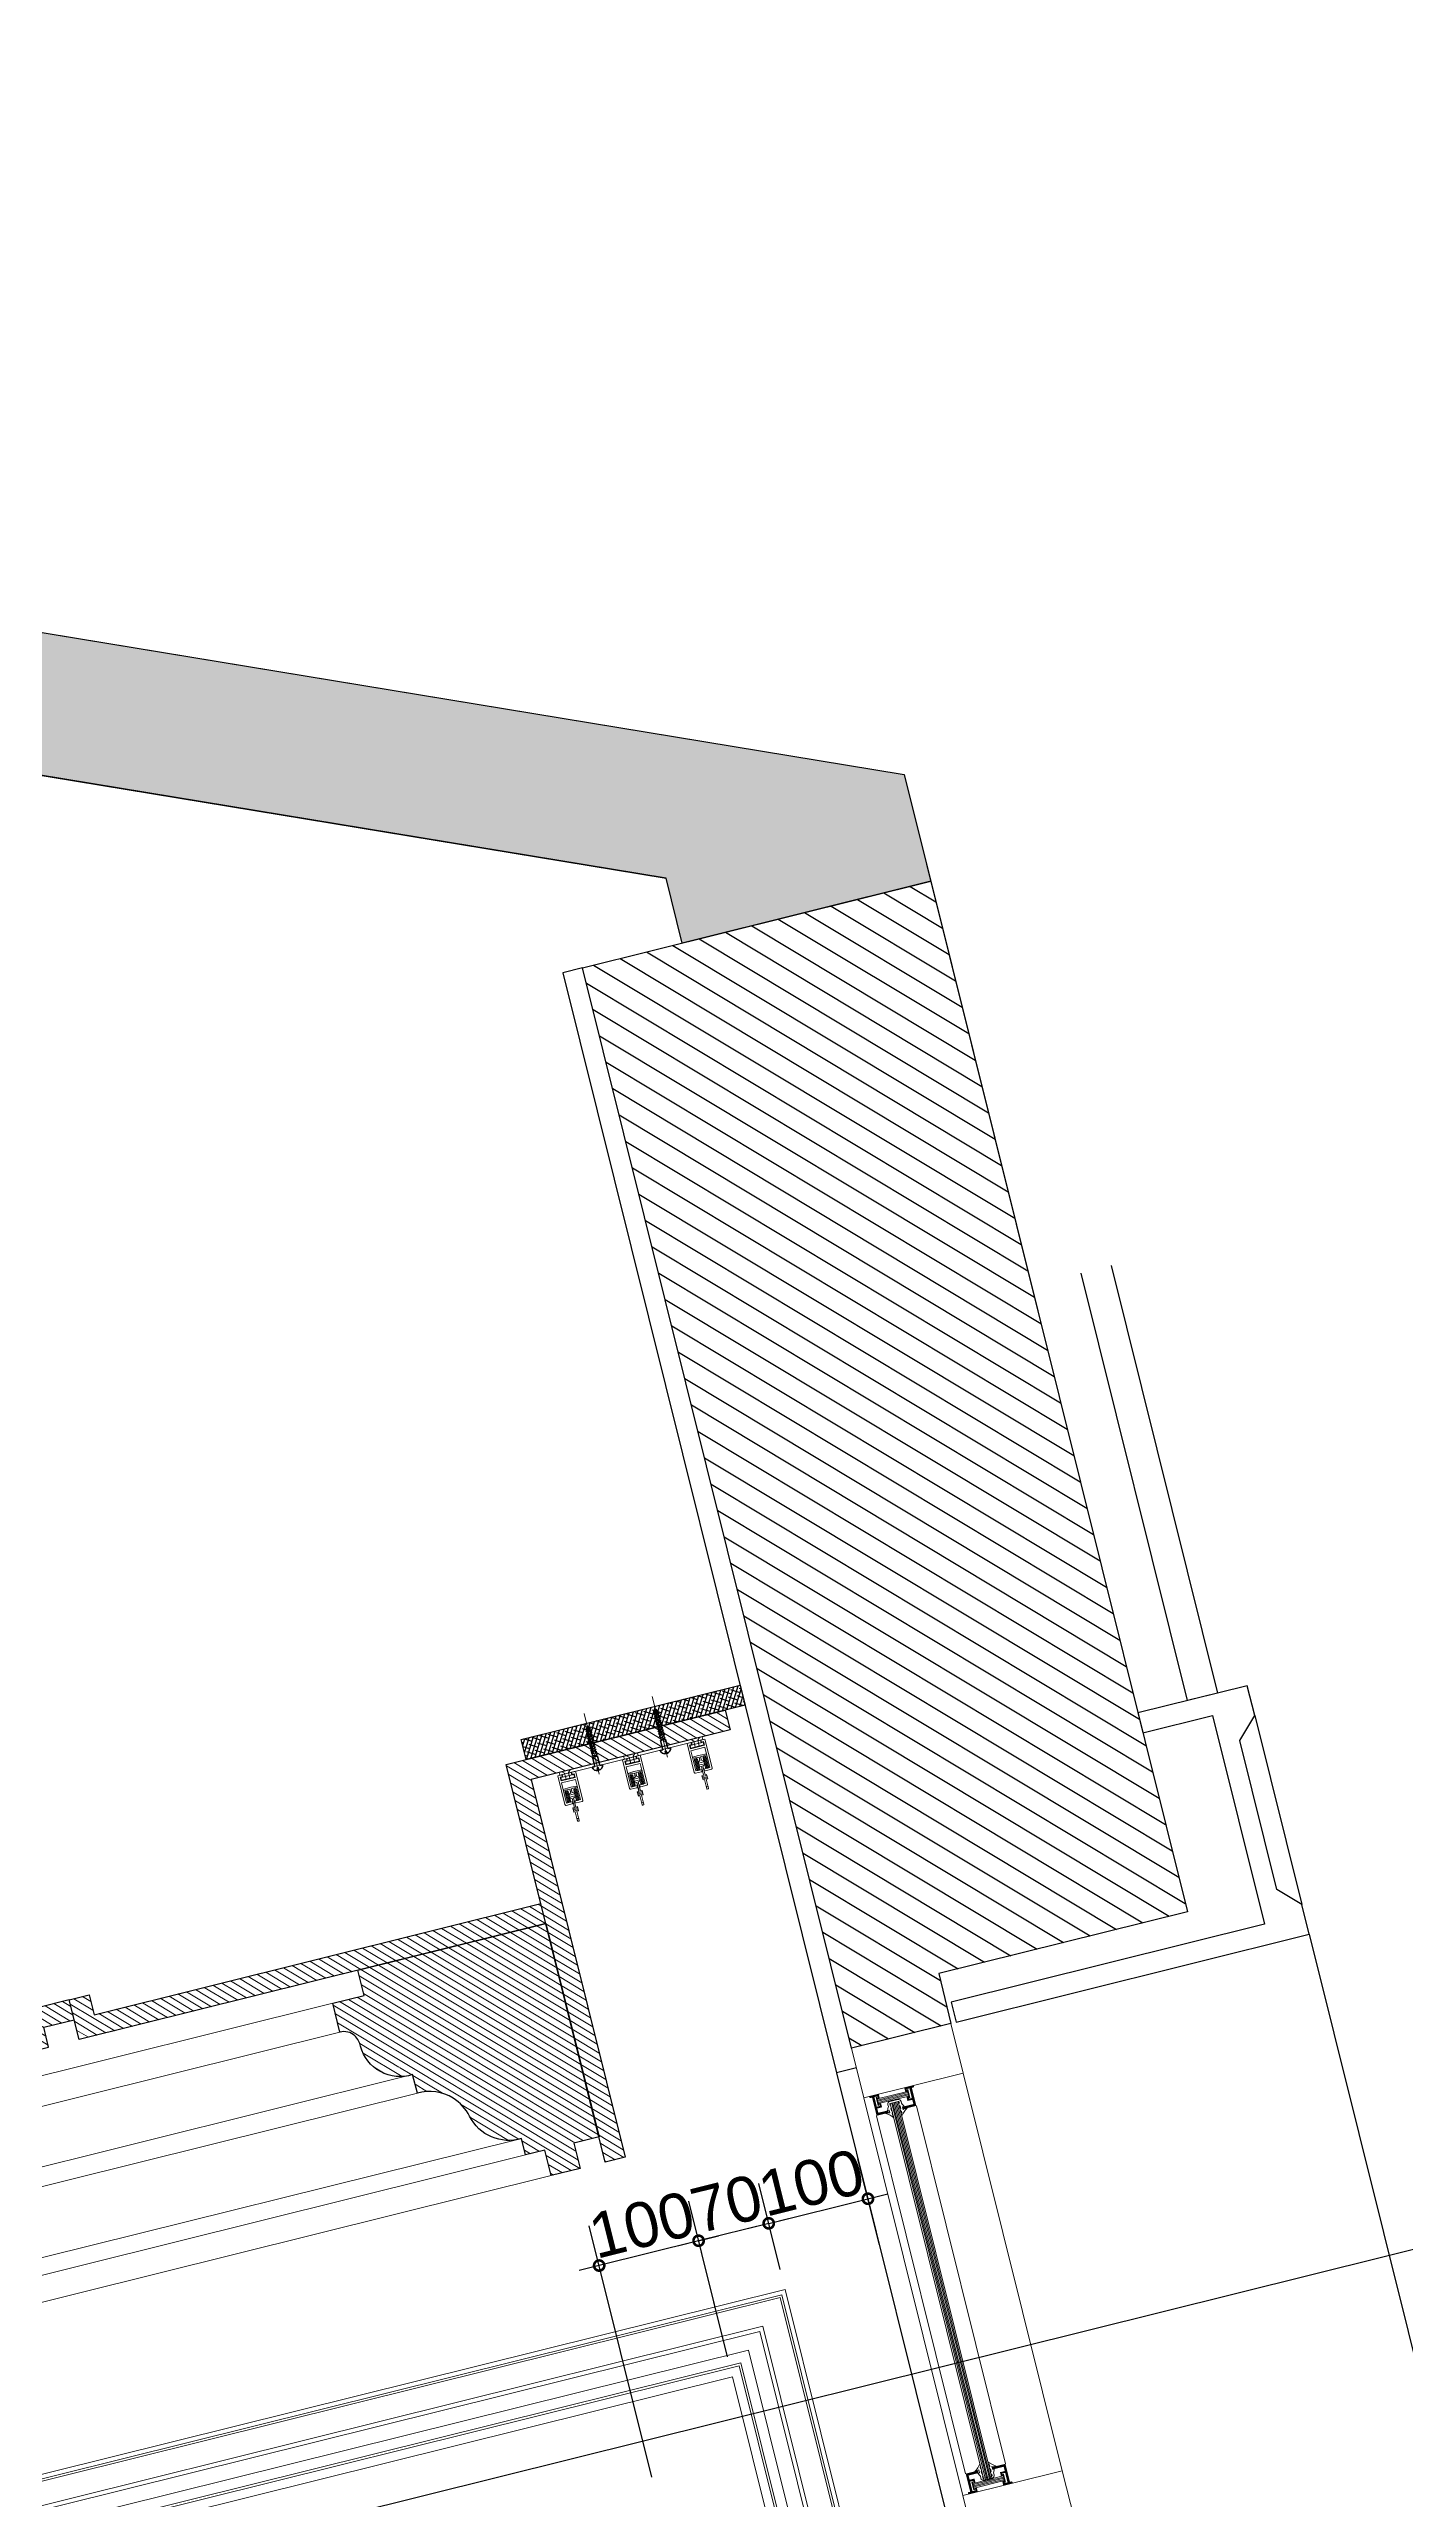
# Model space of a CAD drawing. Header units: inches. Extents: x 122939 to 389145, y 29603 to 574065.
# Drawn here: x 340154 to 341478, y 516996 to 519387 of the extents above; entities that cross this region are included whole.
import ezdxf

# ---------------------------------------------------------------- set-up
doc = ezdxf.new("R2010")
doc.units = ezdxf.units.IN
doc.header["$MEASUREMENT"] = 0
for name, color, linetype in [('A-DIMESNION-1', 7, 'Continuous'), ('Calliper Gypsum  Elevation', 31, 'Continuous'), ('Calliper Section walls', 3, 'Continuous'), ('Calliper_wood hatch', 252, 'Continuous'), ('CQ Grg Gypsum', 41, 'Continuous'), ('CQ Plaster', 1, 'Continuous'), ('CQ Wall hatch_CHB', 8, 'Continuous'), ('CQ Wall plan', 3, 'Continuous'), ('CQ wall section', 5, 'Continuous'), ('gypsum', 31, 'Continuous'), ('Layer7', 8, 'Continuous')]:
    doc.layers.add(name, color=color, linetype=linetype)
for name, color, linetype, lineweight in [('A-FLOR-SLAB', 7, 'Continuous', 40), ('A-GLAZ', 134, 'Continuous', 18), ('A-RNDR-ALUM', 1, 'Continuous', 9), ('A-RNDR-PT36', 253, 'Continuous', 20), ('CQ gypsum 2', 42, 'Continuous', 0), ('CQ Gypsum Hatch', 8, 'Continuous', 20)]:
    doc.layers.add(name, color=color, linetype=linetype, lineweight=lineweight)
doc.styles.get("Standard").update_dxf_attribs({"font": 'arial.ttf'})
doc.dimstyles.new('CQ 20', dxfattribs={"dimscale": 0.2, "dimtxt": 150, "dimasz": 100, "dimexe": 100, "dimexo": 20, "dimgap": 80, "dimtad": 1, "dimdec": 0, "dimzin": 0, "dimdsep": 46, "dimtxsty": 'Standard', "dimblk": 'DOT', "dimcen": 100, "dimclrd": 1, "dimclre": 1, "dimclrt": 3, "dimadec": 0, "dimazin": 0, "dimtfac": 1, "dimtdec": 0, "dimtofl": 0, "dimtmove": 0, "dimatfit": 3, "dimfxl": 1, "dimtolj": 1, "dimtzin": 0, "dimlwd": -1, "dimarcsym": 0})
doc.dimstyles.new('CQ Anno', dxfattribs={"dimscale": 40, "dimtxt": 2.2, "dimasz": 300, "dimexe": 1, "dimexo": 0.5, "dimgap": 0.5, "dimtad": 1, "dimrnd": 1, "dimdsep": 46, "dimtxsty": 'Standard', "dimblk": 'DOTSMALL', "dimcen": 0.0025, "dimdle": 0.5, "dimclrd": 8, "dimclre": 8, "dimclrt": 2, "dimazin": 2, "dimtfac": 1, "dimtix": 1, "dimtmove": 1, "dimatfit": 0, "dimfxl": 50, "dimtolj": 1, "dimtzin": 0, "dimlwd": -1, "dimarcsym": 1})

# ---------------------------------------------------------------- blocks, each defined once
blk = doc.blocks.new('GLAZ-2')
at = {"layer": 'A-GLAZ'}
for p, q in [((-26.3, 2838.5, 0), (-26.3, 2458.5, 0)), ((-24.9, 2838.5, 0), (-24.9, 2458.5, 0)), ((-23.6, 2838.5, 0), (-23.6, 2458.5, 0)), ((-22.3, 2838.5, 0), (-22.3, 2458.5, 0)), ((-20.9, 2838.5, 0), (-20.9, 2458.5, 0)), ((-19.6, 2838.5, 0), (-19.6, 2458.5, 0)), ((-18.3, 2838.5, 0), (-18.3, 2458.5, 0))]:
    blk.add_line(p, q, dxfattribs=at)
at = {"layer": 'A-RNDR-ALUM'}
for p, q in [((-50, 2450), (-50, 2850, 0)), ((-38.2, 2847.4, 0), (-37.5, 2847.4, 0)), ((-38.2, 2839.4, 0), (-38.2, 2847.4, 0)), ((-38.2, 2847.4, 0), (-37.5, 2847.4, 0)), ((-38.2, 2839.4, 0), (-38.2, 2847.4, 0)), ((-37.5, 2839.4, 0), (-37.5, 2847.4, 0)), ((-37.5, 2839.4, 0), (-37.5, 2847.4, 0)), ((-36, 2847.4, 0), (-35.3, 2847.4, 0)), ((-36, 2847.4, 0), (-35.3, 2847.4, 0)), ((-6.4, 2847.4, 0), (-7.1, 2847.4, 0)), ((-7.1, 2839.4, 0), (-7.1, 2847.4, 0)), ((-6.4, 2847.4, 0), (-7.1, 2847.4, 0)), ((-7.1, 2839.4, 0), (-7.1, 2847.4, 0)), ((-6.4, 2839.4, 0), (-6.4, 2847.4, 0)), ((-6.4, 2839.4, 0), (-6.4, 2847.4, 0)), ((50, 2450), (50, 2850, 0)), ((-38.2, 2839.4, 0), (-37.5, 2839.4, 0)), ((-38.2, 2839.4, 0), (-37.5, 2839.4, 0)), ((-37.5, 2845.7, 0), (-7.1, 2845.7, 0)), ((-37.5, 2845.7, 0), (-7.1, 2845.7, 0)), ((-37.5, 2844.5, 0), (-7.1, 2844.5, 0)), ((-37.5, 2844.5, 0), (-7.1, 2844.5, 0)), ((-37.5, 2843.4, 0), (-7.1, 2843.4, 0)), ((-37.5, 2843.4, 0), (-7.1, 2843.4, 0)), ((-37.5, 2842.2, 0), (-7.1, 2842.2, 0)), ((-37.5, 2842.2, 0), (-7.1, 2842.2, 0)), ((-37.5, 2841, 0), (-7.1, 2841, 0)), ((-37.5, 2841, 0), (-7.1, 2841, 0)), ((-36, 2839.4, 0), (-35.3, 2839.4, 0)), ((-36, 2839.4, 0), (-35.3, 2839.4, 0)), ((-6.4, 2839.4, 0), (-7.1, 2839.4, 0)), ((-6.4, 2839.4, 0), (-7.1, 2839.4, 0)), ((-38.2, 2460.6, 0), (-37.5, 2460.6, 0)), ((-38.2, 2460.6, 0), (-38.2, 2452.6, 0)), ((-38.2, 2460.6, 0), (-37.5, 2460.6, 0)), ((-38.2, 2460.6, 0), (-38.2, 2452.6, 0)), ((-38.2, 2452.6, 0), (-37.5, 2452.6, 0)), ((-38.2, 2452.6, 0), (-37.5, 2452.6, 0)), ((-37.5, 2460.6, 0), (-37.5, 2452.6, 0)), ((-37.5, 2460.6, 0), (-37.5, 2452.6, 0)), ((-37.5, 2459, 0), (-7.1, 2459, 0)), ((-37.5, 2459, 0), (-7.1, 2459, 0)), ((-37.5, 2457.8, 0), (-7.1, 2457.8, 0)), ((-37.5, 2457.8, 0), (-7.1, 2457.8, 0)), ((-37.5, 2456.6, 0), (-7.1, 2456.6, 0)), ((-37.5, 2456.6, 0), (-7.1, 2456.6, 0)), ((-37.5, 2455.5, 0), (-7.1, 2455.5, 0)), ((-37.5, 2455.5, 0), (-7.1, 2455.5, 0)), ((-37.5, 2454.3, 0), (-7.1, 2454.3, 0)), ((-37.5, 2454.3, 0), (-7.1, 2454.3, 0)), ((-36, 2460.6, 0), (-35.3, 2460.6, 0)), ((-36, 2460.6, 0), (-35.3, 2460.6, 0)), ((-36, 2452.6, 0), (-35.3, 2452.6, 0)), ((-36, 2452.6, 0), (-35.3, 2452.6, 0)), ((-6.4, 2460.6, 0), (-7.1, 2460.6, 0)), ((-7.1, 2460.6, 0), (-7.1, 2452.6, 0)), ((-6.4, 2460.6, 0), (-7.1, 2460.6, 0)), ((-7.1, 2460.6, 0), (-7.1, 2452.6, 0)), ((-6.4, 2452.6, 0), (-7.1, 2452.6, 0)), ((-6.4, 2452.6, 0), (-7.1, 2452.6, 0)), ((-6.4, 2460.6, 0), (-6.4, 2452.6, 0)), ((-6.4, 2460.6, 0), (-6.4, 2452.6, 0))]:
    blk.add_line(p, q, dxfattribs=at)
for points in [[(-50, 2850), (50, 2850), (50, 2900), (-50, 2900)], [(-50, 2450), (50, 2450), (50, 2400), (-50, 2400)]]:
    blk.add_lwpolyline(points, close=True, dxfattribs=at)
at = {"layer": 'A-RNDR-ALUM', "const_width": 0.928, "elevation": 0}
for points in [[(-43.7, 2848.6, -0.414214), (-44.2, 2849.1)], [(-43.7, 2848.6, -0.414214), (-44.2, 2849.1)], [(-0.7, 2848.6, 0.414214), (-0.2, 2849.1)], [(-0.7, 2848.6, 0.414214), (-0.2, 2849.1)], [(-43.7, 2451.4, 0.414214), (-44.2, 2450.9)], [(-43.7, 2451.4, 0.414214), (-44.2, 2450.9)], [(-0.7, 2451.4, -0.414214), (-0.2, 2450.9)], [(-0.7, 2451.4, -0.414214), (-0.2, 2450.9)]]:
    blk.add_lwpolyline(points, format="xyb", dxfattribs=at)
at = {"layer": 'A-RNDR-ALUM', "elevation": 0}
for points in [[(-14, 2832.4), (-15.6, 2832.4), (-15.6, 2829.5, -0.015553), (-14.8, 2830), (-11.6, 2830, 0.104304), (-18.3, 2823.9), (-18.3, 2826.5, -0.016036), (-17.6, 2827.2), (-17.6, 2828.5), (-18.3, 2829.1), (-18.3, 2832), (-17.6, 2831.3), (-17.6, 2833.7), (-18.3, 2834.3), (-18.3, 2837.2), (-17.6, 2836.5), (-17.6, 2837.8, 0.414214), (-18.3, 2838.5), (-26.3, 2838.5, 0.414214), (-26.9, 2837.8), (-26.9, 2836.5), (-26.3, 2837.2), (-26.3, 2834.3), (-26.9, 2833.7), (-26.9, 2831.3), (-26.3, 2832), (-26.3, 2829.1), (-26.9, 2828.5), (-26.9, 2827.2, -0.016036), (-26.3, 2826.5), (-26.3, 2823.9, 0.104304), (-33, 2830), (-29.8, 2830, -0.015553), (-28.9, 2829.5), (-28.9, 2832.4), (-30.6, 2832.4, 0.021646), (-28.9, 2835.9), (-28.9, 2837.8, -0.414214), (-26.3, 2840.5), (-18.3, 2840.5, -0.414214), (-15.6, 2837.8), (-15.6, 2835.9, 0.021646)], [(-14, 2467.6), (-15.6, 2467.6), (-15.6, 2470.5, 0.015553), (-14.8, 2470), (-11.6, 2470, -0.104304), (-18.3, 2476.1), (-18.3, 2473.5, 0.016036), (-17.6, 2472.8), (-17.6, 2471.5), (-18.3, 2470.9), (-18.3, 2468), (-17.6, 2468.7), (-17.6, 2466.3), (-18.3, 2465.7), (-18.3, 2462.8), (-17.6, 2463.5), (-17.6, 2462.2, -0.414214), (-18.3, 2461.5), (-26.3, 2461.5, -0.414214), (-26.9, 2462.2), (-26.9, 2463.5), (-26.3, 2462.8), (-26.3, 2465.7), (-26.9, 2466.3), (-26.9, 2468.7), (-26.3, 2468), (-26.3, 2470.9), (-26.9, 2471.5), (-26.9, 2472.8, 0.016036), (-26.3, 2473.5), (-26.3, 2476.1, -0.104304), (-33, 2470), (-29.8, 2470, 0.015553), (-28.9, 2470.5), (-28.9, 2467.6), (-30.6, 2467.6, -0.021646), (-28.9, 2464.1), (-28.9, 2462.2, 0.414214), (-26.3, 2459.5), (-18.3, 2459.5, 0.414214), (-15.6, 2462.2), (-15.6, 2464.1, -0.021646)]]:
    blk.add_lwpolyline(points, format="xyb", close=True, dxfattribs=at)
at = {"layer": 'A-RNDR-ALUM'}
for points in [[(-44.6, 2850, 0), (-44.6, 2849.1, 0), (-42.2, 2850, 0), (-43.7, 2849.1, 0)], [(-44.6, 2850, 0), (-44.6, 2849.1, 0), (-42.2, 2850, 0), (-43.7, 2849.1, 0)], [(-42.2, 2850, 0), (-43.7, 2849.1, 0), (-42.2, 2848.2, 0), (-43.7, 2848.2, 0)], [(-42.2, 2850, 0), (-43.7, 2849.1, 0), (-42.2, 2848.2, 0), (-43.7, 2848.2, 0)], [(-36.9, 2848.2, 0), (-35, 2850, 0), (-39.8, 2848.2, 0), (-39.8, 2850, 0)], [(-36.9, 2848.2, 0), (-35, 2850, 0), (-39.8, 2848.2, 0), (-39.8, 2850, 0)], [(-36.9, 2846, 0), (-35, 2846, 0), (-36.9, 2848.2, 0), (-35, 2850, 0)], [(-36.9, 2846, 0), (-35, 2846, 0), (-36.9, 2848.2, 0), (-35, 2850, 0)], [(-7.5, 2848.2, 0), (-9.4, 2850, 0), (-4.6, 2848.2, 0), (-4.6, 2850, 0)], [(-7.5, 2846, 0), (-9.4, 2846, 0), (-7.5, 2848.2, 0), (-9.4, 2850, 0)], [(-7.5, 2846, 0), (-9.4, 2846, 0), (-7.5, 2848.2, 0), (-9.4, 2850, 0)], [(-7.5, 2848.2, 0), (-9.4, 2850, 0), (-4.6, 2848.2, 0), (-4.6, 2850, 0)], [(-2.2, 2850, 0), (-0.7, 2849.1, 0), (-2.2, 2848.2, 0), (-0.7, 2848.2, 0)], [(0.2, 2850, 0), (0.2, 2849.1, 0), (-2.2, 2850, 0), (-0.7, 2849.1, 0)], [(-2.2, 2850, 0), (-0.7, 2849.1, 0), (-2.2, 2848.2, 0), (-0.7, 2848.2, 0)], [(0.2, 2850, 0), (0.2, 2849.1, 0), (-2.2, 2850, 0), (-0.7, 2849.1, 0)], [(-40.6, 2832.4, 0), (-40.6, 2831.2, 0), (-29.9, 2832.4, 0), (-29.9, 2831.2, 0)], [(-40.6, 2832.4, 0), (-40.6, 2831.2, 0), (-29.9, 2832.4, 0), (-29.9, 2831.2, 0)], [(-40.6, 2831.2, 0), (-40.6, 2830, 0), (-29.9, 2831.2, 0), (-29.9, 2830, 0)], [(-40.6, 2831.2, 0), (-40.6, 2830, 0), (-29.9, 2831.2, 0), (-29.9, 2830, 0)], [(-39.8, 2836.7, 0), (-39.8, 2838.5, 0), (-35, 2836.7, 0), (-36.9, 2838.5, 0)], [(-39.8, 2836.7, 0), (-39.8, 2838.5, 0), (-35, 2836.7, 0), (-36.9, 2838.5, 0)], [(-36.9, 2840.7, 0), (-35, 2840.7, 0), (-36.9, 2838.5, 0), (-35, 2836.7, 0)], [(-36.9, 2840.7, 0), (-35, 2840.7, 0), (-36.9, 2838.5, 0), (-35, 2836.7, 0)], [(-4.3, 2832.4, 0), (-4.3, 2831.2, 0), (-15.1, 2832.4, 0), (-15.1, 2831.2, 0)], [(-4.3, 2832.4, 0), (-4.3, 2831.2, 0), (-15.1, 2832.4, 0), (-15.1, 2831.2, 0)], [(-4.3, 2831.2, 0), (-4.3, 2830, 0), (-15.1, 2831.2, 0), (-15.1, 2830, 0)], [(-4.3, 2831.2, 0), (-4.3, 2830, 0), (-15.1, 2831.2, 0), (-15.1, 2830, 0)], [(-7.5, 2840.7, 0), (-9.4, 2840.7, 0), (-7.5, 2838.5, 0), (-9.4, 2836.7, 0)], [(-7.5, 2840.7, 0), (-9.4, 2840.7, 0), (-7.5, 2838.5, 0), (-9.4, 2836.7, 0)], [(-4.6, 2836.7, 0), (-4.6, 2838.5, 0), (-9.4, 2836.7, 0), (-7.5, 2838.5, 0)], [(-4.6, 2836.7, 0), (-4.6, 2838.5, 0), (-9.4, 2836.7, 0), (-7.5, 2838.5, 0)], [(-40.6, 2468.8, 0), (-40.6, 2470, 0), (-29.9, 2468.8, 0), (-29.9, 2470, 0)], [(-40.6, 2468.8, 0), (-40.6, 2470, 0), (-29.9, 2468.8, 0), (-29.9, 2470, 0)], [(-40.6, 2467.6, 0), (-40.6, 2468.8, 0), (-29.9, 2467.6, 0), (-29.9, 2468.8, 0)], [(-40.6, 2467.6, 0), (-40.6, 2468.8, 0), (-29.9, 2467.6, 0), (-29.9, 2468.8, 0)], [(-39.8, 2463.3, 0), (-39.8, 2461.5, 0), (-35, 2463.3, 0), (-36.9, 2461.5, 0)], [(-39.8, 2463.3, 0), (-39.8, 2461.5, 0), (-35, 2463.3, 0), (-36.9, 2461.5, 0)], [(-36.9, 2459.3, 0), (-35, 2459.3, 0), (-36.9, 2461.5, 0), (-35, 2463.3, 0)], [(-36.9, 2459.3, 0), (-35, 2459.3, 0), (-36.9, 2461.5, 0), (-35, 2463.3, 0)], [(-4.3, 2468.8, 0), (-4.3, 2470, 0), (-15.1, 2468.8, 0), (-15.1, 2470, 0)], [(-4.3, 2468.8, 0), (-4.3, 2470, 0), (-15.1, 2468.8, 0), (-15.1, 2470, 0)], [(-4.3, 2467.6, 0), (-4.3, 2468.8, 0), (-15.1, 2467.6, 0), (-15.1, 2468.8, 0)], [(-4.3, 2467.6, 0), (-4.3, 2468.8, 0), (-15.1, 2467.6, 0), (-15.1, 2468.8, 0)], [(-4.6, 2463.3, 0), (-4.6, 2461.5, 0), (-9.4, 2463.3, 0), (-7.5, 2461.5, 0)], [(-7.5, 2459.3, 0), (-9.4, 2459.3, 0), (-7.5, 2461.5, 0), (-9.4, 2463.3, 0)], [(-4.6, 2463.3, 0), (-4.6, 2461.5, 0), (-9.4, 2463.3, 0), (-7.5, 2461.5, 0)], [(-7.5, 2459.3, 0), (-9.4, 2459.3, 0), (-7.5, 2461.5, 0), (-9.4, 2463.3, 0)], [(-44.6, 2450, 0), (-44.6, 2450.9, 0), (-42.2, 2450, 0), (-43.7, 2450.9, 0)], [(-44.6, 2450, 0), (-44.6, 2450.9, 0), (-42.2, 2450, 0), (-43.7, 2450.9, 0)], [(-42.2, 2450, 0), (-43.7, 2450.9, 0), (-42.2, 2451.8, 0), (-43.7, 2451.8, 0)], [(-42.2, 2450, 0), (-43.7, 2450.9, 0), (-42.2, 2451.8, 0), (-43.7, 2451.8, 0)], [(-36.9, 2451.8, 0), (-35, 2450, 0), (-39.8, 2451.8, 0), (-39.8, 2450, 0)], [(-36.9, 2451.8, 0), (-35, 2450, 0), (-39.8, 2451.8, 0), (-39.8, 2450, 0)], [(-36.9, 2454, 0), (-35, 2454, 0), (-36.9, 2451.8, 0), (-35, 2450, 0)], [(-36.9, 2454, 0), (-35, 2454, 0), (-36.9, 2451.8, 0), (-35, 2450, 0)], [(-7.5, 2454, 0), (-9.4, 2454, 0), (-7.5, 2451.8, 0), (-9.4, 2450, 0)], [(-7.5, 2454, 0), (-9.4, 2454, 0), (-7.5, 2451.8, 0), (-9.4, 2450, 0)], [(-7.5, 2451.8, 0), (-9.4, 2450, 0), (-4.6, 2451.8, 0), (-4.6, 2450, 0)], [(-7.5, 2451.8, 0), (-9.4, 2450, 0), (-4.6, 2451.8, 0), (-4.6, 2450, 0)], [(-2.2, 2450, 0), (-0.7, 2450.9, 0), (-2.2, 2451.8, 0), (-0.7, 2451.8, 0)], [(-2.2, 2450, 0), (-0.7, 2450.9, 0), (-2.2, 2451.8, 0), (-0.7, 2451.8, 0)], [(0.2, 2450, 0), (0.2, 2450.9, 0), (-2.2, 2450, 0), (-0.7, 2450.9, 0)], [(0.2, 2450, 0), (0.2, 2450.9, 0), (-2.2, 2450, 0), (-0.7, 2450.9, 0)]]:
    blk.add_solid(points, dxfattribs=at)
for points in [[(-42.2, 2830, 0), (-39.8, 2832.4, 0), (-42.2, 2850, 0), (-39.8, 2850, 0)], [(-42.2, 2830, 0), (-39.8, 2832.4, 0), (-42.2, 2850, 0), (-39.8, 2850, 0)], [(-4.6, 2832.4, 0), (-2.2, 2830, 0), (-4.6, 2850, 0), (-2.2, 2850, 0)], [(-4.6, 2832.4, 0), (-2.2, 2830, 0), (-4.6, 2850, 0), (-2.2, 2850, 0)], [(-42.2, 2830, 0), (-39.8, 2832.4, 0), (-40.1, 2830, 0), (-40.1, 2832.4, 0)], [(-42.2, 2830, 0), (-39.8, 2832.4, 0), (-40.1, 2830, 0), (-40.1, 2832.4, 0)], [(-2.2, 2830, 0), (-4.6, 2832.4, 0), (-4.3, 2830, 0), (-4.3, 2832.4, 0)], [(-2.2, 2830, 0), (-4.6, 2832.4, 0), (-4.3, 2830, 0), (-4.3, 2832.4, 0)], [(-42.2, 2470, 0), (-39.8, 2467.6, 0), (-42.2, 2450, 0), (-39.8, 2450, 0)], [(-42.2, 2470, 0), (-39.8, 2467.6, 0), (-40.1, 2470, 0), (-40.1, 2467.6, 0)], [(-42.2, 2470, 0), (-39.8, 2467.6, 0), (-42.2, 2450, 0), (-39.8, 2450, 0)], [(-42.2, 2470, 0), (-39.8, 2467.6, 0), (-40.1, 2470, 0), (-40.1, 2467.6, 0)], [(-4.6, 2467.6, 0), (-2.2, 2470, 0), (-4.6, 2450, 0), (-2.2, 2450, 0)], [(-2.2, 2470, 0), (-4.6, 2467.6, 0), (-4.3, 2470, 0), (-4.3, 2467.6, 0)], [(-4.6, 2467.6, 0), (-2.2, 2470, 0), (-4.6, 2450, 0), (-2.2, 2450, 0)], [(-2.2, 2470, 0), (-4.6, 2467.6, 0), (-4.3, 2470, 0), (-4.3, 2467.6, 0)]]:
    blk.add_trace(points, dxfattribs=at)
at = {"layer": 'A-RNDR-PT36'}
for p, q in [((-42.2, 2830, 0), (-42.2, 2470, 0)), ((-2.2, 2470, 0), (-2.2, 2830, 0))]:
    blk.add_line(p, q, dxfattribs=at)
blk = doc.blocks.new('section a and b')
at = {"layer": 'CQ Wall hatch_CHB'}
h = blk.add_hatch(dxfattribs=at)
h.set_pattern_fill('ANSI31', color=8, scale=150, angle=90)
h.set_pattern_definition([(135, (-95121.94, 75766.195), (-13.2582521, -13.2582521), [])])
h.paths.add_polyline_path([(126832.6, -25203.9), (126832.6, -26240.5), (126582.6, -26240.5), (126582.5, -26290.5), (126482.6, -26290.5), (126482.6, -25203.9)])
at = {"layer": 'Layer7', "ltscale": 300}
h = blk.add_hatch(dxfattribs=at)
h.set_pattern_fill('AR-CONC', color=256, scale=10, style=0)
h.set_pattern_definition([(50, (-98336.94, 75766.195), (71.726018, -6.275213), [7.5, -82.5]), (355, (-98336.94, 75766.195), (-13.875133, 75.219213), [6, -66]), (100.451444, (-98330.96, 75765.67), (57.850885, 68.944), [6.37402, -70.114211]), (46.1842, (-98336.94, 75786.195), (106.724133, -16.551928), [11.25, -123.75]), (96.635635, (-98328.05, 75784.82), (93.466195, 97.41186), [9.561034, -105.171376]), (351.184164, (-98336.94, 75786.2), (93.466195, 97.41186), [9, -99]), (21, (-98326.94, 75781.195), (59.690705, -40.261889), [7.5, -82.5]), (326, (-98326.94, 75781.195), (24.331533, 72.515005), [6, -66]), (71.451445, (-98321.965, 75777.84), (84.022238, 32.253115), [6.37402, -70.114211]), (37.5, (-98336.94, 75766.195), (1.2159855, 33.2893854), [0, -65.2, 0, -67, 0, -66.25]), (7.5, (-98336.94, 75766.195), (26.306954, 39.441171), [0, -38.2, 0, -63.7, 0, -25.25]), (327.5, (-98359.24, 75766.195), (53.3822436, -2.2554872), [0, -25, 0, -78, 0, -103.5]), (317.5, (-98369.24, 75766.195), (58.318617, 10.010498), [0, -32.5, 0, -51.8, 0, -73.5])])
h.paths.add_polyline_path([(126832.6, -25096.6), (126832.6, -25203.9), (126582.6, -25203.9), (126582.6, -25138.8), (122937.1, -23566.7), (122937.1, -23920.9), (122707.6, -23920.9), (122707.6, -23575.6), (119082.6, -25138.8), (119082.6, -25203.9), (118832.6, -25203.9), (118832.6, -25096.6), (122832.6, -23371.6)])
at = {"layer": 'Calliper Section walls'}
for p, q in [((126832.6, -25096.6, 0), (126832.6, -25638.9)), ((126582.6, -25203.9, 0), (126582.6, -25138.8, 0))]:
    blk.add_line(p, q, dxfattribs=at)
at = {"layer": 'Calliper Section walls', "color": 1}
for p, q in [((126942.6, -26070.5, 0), (126942.6, -26260.5, 0)), ((126942.6, -26290.5, 0), (126942.6, -29190.5, 0))]:
    blk.add_line(p, q, dxfattribs=at)
at = {"layer": 'Calliper Section walls', "color": 1, "elevation": 0}
blk.add_lwpolyline([(126912.6, -25610.5), (126912.6, -26040.5), (126882.6, -26040.5), (126882.6, -25610.5)], dxfattribs=at)
blk.add_lwpolyline([(126942.6, -26040.5), (126832.6, -26040.5), (126832.6, -26060.5), (126902.6, -26060.5), (126902.6, -26270.5), (126587.6, -26270.5), (126587.6, -26290.5), (126942.6, -26290.5), (126942.6, -26260.5), (126922.6, -26240.5), (126922.6, -26090.5), (126942.6, -26070.5)], close=True, dxfattribs=at)
at = {"layer": 'CQ Plaster', "color": 1, "ltscale": 0.03}
for p, q in [((126462.6, -25203.9, 0), (126462.6, -26310.5, 0)), ((126482.6, -25203.9, 0), (126462.6, -25203.9, 0)), ((126482.6, -26310.5, 0), (126462.6, -26310.5, 0)), ((126462.6, -26310.5, 0), (126462.6, -29190.5, 0))]:
    blk.add_line(p, q, dxfattribs=at)
at = {"layer": 'CQ Wall plan', "elevation": 0}
for points in [[(126832.6, -25096.6), (126832.6, -25203.9), (126582.6, -25203.9), (126582.6, -25138.8), (122937.1, -23566.7), (122937.1, -23920.9), (122707.6, -23920.9), (122707.6, -23575.6), (119082.6, -25138.8), (119082.6, -25203.9), (118832.6, -25203.9), (118832.6, -25096.6), (122832.6, -23371.6), (126832.6, -25096.6)], [(126832.6, -25203.9), (126832.6, -26240.5), (126582.6, -26240.5), (126582.5, -26290.5), (126482.6, -26290.5), (126482.6, -25203.9), (126832.6, -25203.9)]]:
    blk.add_lwpolyline(points, dxfattribs=at)
at = {"layer": 'Layer7', "ltscale": 300}
for p, q in [((122832.6, -23371.6, 0), (126832.6, -25096.6, 0)), ((122937.1, -23566.7, 0), (126582.6, -25138.8, 0))]:
    blk.add_line(p, q, dxfattribs=at)
at = {"layer": 'A-FLOR-SLAB'}
blk.add_blockref('GLAZ-2', (126532.5, -29190.5, 0), dxfattribs=at)
blk = doc.blocks.new('curtain box 21')
at = {"lineweight": 0}
for p, q in [((3924.7, 3149.7), (3930.3, 3152.3)), ((3895.7, 3103.8), (3891, 3103.8)), ((3895.7, 3102.6), (3891, 3102.6)), ((3895.7, 3101.5), (3891, 3101.5)), ((3960.7, 3103.8), (3956, 3103.8)), ((3960.7, 3102.6), (3956, 3102.6)), ((3960.7, 3101.5), (3956, 3101.5))]:
    blk.add_line(p, q, dxfattribs=at)
at = {"color": 1, "lineweight": 0}
for p, q in [((3888.5, 3122.3), (3888.5, 3110.7)), ((3889.5, 3122.3), (3889.5, 3110.7)), ((3897.3, 3122.3), (3897.3, 3110.7)), ((3898.2, 3122.3), (3898.2, 3110.7)), ((3953.5, 3122.3), (3953.5, 3110.7)), ((3954.5, 3122.3), (3954.5, 3110.7)), ((3962.3, 3122.3), (3962.3, 3110.7)), ((3963.2, 3122.3), (3963.2, 3110.7))]:
    blk.add_line(p, q, dxfattribs=at)
at = {"color": 4, "lineweight": 0}
blk.add_lwpolyline([(3927.6, 3130.5), (3927.6, 3191.5)], dxfattribs=at)
at = {"color": 1, "lineweight": 0}
for points in [[(3900.4, 3131), (3886.4, 3131), (3886.4, 3110.7), (3891.4, 3110.7, -1), (3891.4, 3108.7), (3885.4, 3108.7, -0.414214), (3884.4, 3109.7), (3884.4, 3138.7), (3888.4, 3138.7), (3888.4, 3136.7), (3886.4, 3136.7), (3886.4, 3133), (3900.4, 3133), (3900.4, 3136.7), (3898.4, 3136.7), (3898.4, 3138.7), (3902.4, 3138.7), (3902.4, 3109.7, -0.414214), (3901.4, 3108.7), (3895.4, 3108.7, -1), (3895.4, 3110.7), (3900.4, 3110.7)], [(3965.4, 3131), (3951.4, 3131), (3951.4, 3110.7), (3956.4, 3110.7, -1), (3956.4, 3108.7), (3950.4, 3108.7, -0.414214), (3949.4, 3109.7), (3949.4, 3138.7), (3953.4, 3138.7), (3953.4, 3136.7), (3951.4, 3136.7), (3951.4, 3133), (3965.4, 3133), (3965.4, 3136.7), (3963.4, 3136.7), (3963.4, 3138.7), (3967.4, 3138.7), (3967.4, 3109.7, -0.414214), (3966.4, 3108.7), (3960.4, 3108.7, -1), (3960.4, 3110.7), (3965.4, 3110.7)], [(3889.5, 3122.3), (3888.5, 3122.3, 0.414214), (3887.5, 3121.3), (3887.5, 3111.7, 0.414214), (3888.5, 3110.7), (3889.5, 3110.7, 0.414214), (3890.5, 3111.7), (3890.5, 3121.3, 0.414214)], [(3897.3, 3122.3), (3898.2, 3122.3, -0.414214), (3899.2, 3121.3), (3899.2, 3111.7, -0.414214), (3898.2, 3110.7), (3897.3, 3110.7, -0.414214), (3896.3, 3111.7), (3896.3, 3121.3, -0.414214)], [(3954.5, 3122.3), (3953.5, 3122.3, 0.414214), (3952.5, 3121.3), (3952.5, 3111.7, 0.414214), (3953.5, 3110.7), (3954.5, 3110.7, 0.414214), (3955.5, 3111.7), (3955.5, 3121.3, 0.414214)], [(3962.3, 3122.3), (3963.2, 3122.3, -0.414214), (3964.2, 3121.3), (3964.2, 3111.7, -0.414214), (3963.2, 3110.7), (3962.3, 3110.7, -0.414214), (3961.3, 3111.7), (3961.3, 3121.3, -0.414214)]]:
    blk.add_lwpolyline(points, format="xyb", close=True, dxfattribs=at)
at = {"lineweight": 0}
for points in [[(3886.4, 3141.5), (3965.4, 3141.5), (3965.4, 3138.7), (3886.4, 3138.7)], [(3893.4, 3141.5), (3897.6, 3141.5), (3895.3, 3139.4), (3895.3, 3133.5), (3893.4, 3133.5), (3891.4, 3133.5), (3891.4, 3139.4), (3889.1, 3141.5)], [(3958.4, 3141.5), (3962.6, 3141.5), (3960.3, 3139.4), (3960.3, 3133.5), (3958.4, 3133.5), (3956.4, 3133.5), (3956.4, 3139.4), (3954.1, 3141.5)], [(3892.6, 3124.8), (3894.1, 3124.8), (3900.3, 3124.4), (3900.3, 3123.5), (3894.1, 3123.1), (3894.1, 3119.5), (3895.8, 3118.6), (3895.8, 3117.5), (3895.8, 3117.5), (3893.4, 3117.5), (3890.9, 3117.5), (3890.9, 3117.5), (3890.9, 3118.6), (3892.6, 3119.5), (3892.6, 3123.1), (3886.4, 3123.5), (3886.4, 3124.4)], [(3957.6, 3124.8), (3959.1, 3124.8), (3965.3, 3124.4), (3965.3, 3123.5), (3959.1, 3123.1), (3959.1, 3119.5), (3960.8, 3118.6), (3960.8, 3117.5), (3960.8, 3117.5), (3958.4, 3117.5), (3955.9, 3117.5), (3955.9, 3117.5), (3955.9, 3118.6), (3957.6, 3119.5), (3957.6, 3123.1), (3951.4, 3123.5), (3951.4, 3124.4)]]:
    blk.add_lwpolyline(points, close=True, dxfattribs=at)
at = {"color": 1, "lineweight": 0}
for points in [[(3886.9, 3136.2), (3899.9, 3136.2), (3899.9, 3133.5), (3886.9, 3133.5)], [(3888.9, 3138.7), (3897.9, 3138.7), (3897.9, 3136.2), (3888.9, 3136.2)], [(3951.9, 3136.2), (3964.9, 3136.2), (3964.9, 3133.5), (3951.9, 3133.5)], [(3953.9, 3138.7), (3962.9, 3138.7), (3962.9, 3136.2), (3953.9, 3136.2)]]:
    blk.add_lwpolyline(points, close=True, dxfattribs=at)
for points in [[(3892.6, 3091.1), (3892.6, 3100.5), (3891, 3100.5), (3891, 3104.8), (3892.6, 3104.8), (3892.6, 3113.6), (3890.9, 3114.5), (3890.9, 3115.6), (3890.9, 3115.6), (3893.4, 3115.6), (3895.8, 3115.6), (3895.8, 3115.6), (3895.8, 3114.5), (3894.1, 3113.6), (3894.1, 3104.8), (3895.7, 3104.8), (3895.7, 3100.5), (3894.2, 3100.5), (3894.2, 3091.1)], [(3957.6, 3091.1), (3957.6, 3100.5), (3956, 3100.5), (3956, 3104.8), (3957.6, 3104.8), (3957.6, 3113.6), (3955.9, 3114.5), (3955.9, 3115.6), (3955.9, 3115.6), (3958.4, 3115.6), (3960.8, 3115.6), (3960.8, 3115.6), (3960.8, 3114.5), (3959.1, 3113.6), (3959.1, 3104.8), (3960.7, 3104.8), (3960.7, 3100.5), (3959.2, 3100.5), (3959.2, 3091.1)]]:
    blk.add_lwpolyline(points, dxfattribs=at)
at = {"lineweight": 0}
for points in [[(3892.9, 3093.5), (3893.9, 3093.5, -0.414214), (3894.2, 3093.2), (3894.2, 3091.1, -0.414214), (3893.9, 3090.8), (3892.9, 3090.8, -0.414214), (3892.6, 3091.1), (3892.6, 3093.2, -0.414214)], [(3957.9, 3093.5), (3958.9, 3093.5, -0.414214), (3959.2, 3093.2), (3959.2, 3091.1, -0.414214), (3958.9, 3090.8), (3957.9, 3090.8, -0.414214), (3957.6, 3091.1), (3957.6, 3093.2, -0.414214)]]:
    blk.add_lwpolyline(points, format="xyb", close=True, dxfattribs=at)
blk = doc.blocks.new('curtain track_3')
for p, q in [((52828.2, -34660.4), (52822.6, -34657.8)), ((52828.2, -34662.8), (52822.6, -34660.2)), ((52828.2, -34665.2), (52822.6, -34662.6)), ((52828.2, -34667.7), (52822.6, -34665.1)), ((52828.2, -34670.1), (52822.6, -34667.5)), ((52828.2, -34672.5), (52822.6, -34669.9)), ((52828.2, -34672.5), (52822.6, -34669.9)), ((52828.2, -34674.9), (52822.6, -34672.3)), ((52828.2, -34677.4), (52822.6, -34674.8)), ((52828.2, -34657.9), (52823, -34655.5)), ((52827.5, -34655.2), (52823.8, -34653.5)), ((52896.5, -34660.4), (52890.9, -34657.8)), ((52896.5, -34662.8), (52890.9, -34660.2)), ((52896.5, -34665.2), (52890.9, -34662.6)), ((52896.5, -34667.7), (52890.9, -34665.1)), ((52896.5, -34670.1), (52890.9, -34667.5)), ((52896.5, -34672.5), (52890.9, -34669.9)), ((52896.5, -34672.5), (52890.9, -34669.9)), ((52896.5, -34674.9), (52890.9, -34672.3)), ((52896.5, -34677.4), (52890.9, -34674.8)), ((52896.5, -34657.9), (52891.3, -34655.5)), ((52895.9, -34655.2), (52892.2, -34653.5)), ((52828.2, -34679.8), (52822.6, -34677.2)), ((52828.2, -34679.8), (52822.6, -34677.2)), ((52828.2, -34684.6), (52822.6, -34682.1)), ((52896.5, -34679.8), (52890.9, -34677.2)), ((52896.5, -34679.8), (52890.9, -34677.2)), ((52896.5, -34684.6), (52890.9, -34682.1))]:
    blk.add_line(p, q)
for points in [[(52823.6, -34683.9), (52823.6, -34659, -0.149778), (52825.3, -34653.3, 1.883636)], [(52827.1, -34683.9), (52827.1, -34659, 0.149778), (52825.3, -34653.3, -1.883636)], [(52891.9, -34683.9), (52891.9, -34659, -0.149778), (52893.7, -34653.3, 1.883636)], [(52895.4, -34683.9), (52895.4, -34659, 0.149778), (52893.7, -34653.3, -1.883636)]]:
    blk.add_lwpolyline(points, format="xyb")
at = {"color": 4}
for points in [[(52825.3, -34695.1), (52825.8, -34695.1), (52825.8, -34697.7, 0.38819), (52830.5, -34693.3), (52827.8, -34693.3), (52827.8, -34683.9), (52825.3, -34683.9), (52822.8, -34683.9), (52822.8, -34693.3), (52820.1, -34693.3, 0.38819), (52824.8, -34697.7), (52824.8, -34695.1)], [(52893.7, -34695.1), (52894.2, -34695.1), (52894.2, -34697.7, 0.38819), (52898.9, -34693.3), (52896.1, -34693.3), (52896.1, -34683.9), (52893.7, -34683.9), (52891.2, -34683.9), (52891.2, -34693.3), (52888.4, -34693.3, 0.38819), (52893.1, -34697.7), (52893.1, -34695.1)]]:
    blk.add_lwpolyline(points, format="xyb", close=True, dxfattribs=at)
at = {"extrusion": (0, 0, -1), "zscale": -1}
blk.add_blockref('curtain box 21', (-56752.9, -37831.9), dxfattribs=at)
blk = doc.blocks.new('section ceiling c and d')
at = {"layer": 'Calliper_wood hatch', "extrusion": (5.97752e-09, 7.32435e-10, 1)}
h = blk.add_hatch(dxfattribs=at)
h.set_pattern_fill('ANSI38', color=256, scale=30, angle=13.9714, style=0)
h.set_pattern_definition([(58.9714233, (-92902.644, -595876.622), (-3.21341368, 1.932995736), []), (148.9714233, (-92902.644, -595876.622), (-8.359823098, 0.652577792), [9.375, -5.625])])
h.paths.add_polyline_path([(236907, -77626), (237127, -77626), (237127, -77646), (236907, -77646)])
at = {"layer": 'CQ Gypsum Hatch'}
h = blk.add_hatch(dxfattribs=at)
h.set_pattern_fill('ANSI31', color=256, scale=50, angle=90, style=0)
h.set_pattern_definition([(135, (5239, -8e-09), (-4.41941738, -4.41941738), [])])
h.paths.add_polyline_path([(236417.8, -77786), (236417.8, -77766), (236387.1, -77766), (236387.1, -77496), (236367.1, -77496), (236367.1, -77806), (236387.1, -77806), (236387.1, -77786)])
edge = h.paths.add_edge_path()
edge.add_line((236267.1, -77646), (236267.1, -77666))
edge.add_arc((236254.6, -77701.4), 37.5, 0.5662, 70.5092, ccw=False)
edge.add_arc((236327.9, -77700.7), 35.8, 180.5344, 260.6682)
edge.add_line((236322.1, -77736), (236322.1, -77756))
edge.add_line((236322.1, -77756), (236347.1, -77756))
edge.add_line((236347.1, -77756), (236347.1, -77796))
edge.add_line((236347.1, -77796), (236367.1, -77796))
edge.add_line((236367.1, -77796), (236367.1, -77736))
edge.add_line((236367.1, -77736), (236347.1, -77736))
edge.add_line((236347.1, -77736), (236287.1, -77646))
edge.add_line((236287.1, -77646), (236267.1, -77646))
h = blk.add_hatch(dxfattribs=at)
h.set_pattern_fill('ANSI31', color=256, scale=50, angle=90, style=0)
h.paths.add_polyline_path([(236887, -78046), (236887, -77646), (237107, -77646), (237107, -77666), (236907, -77666), (236907, -78046)])
h = blk.add_hatch(dxfattribs=at)
h.set_pattern_fill('ANSI31', color=256, scale=50, angle=90, style=0)
h.paths.add_polyline_path([(236887, -77786), (236887, -77806), (236417.8, -77806), (236417.8, -77766), (236437.8, -77766), (236437.8, -77786)])
h = blk.add_hatch(dxfattribs=at)
h.set_pattern_fill('ANSI31', color=256, scale=50, angle=90, style=0)
edge = h.paths.add_edge_path()
edge.add_line((236697.9, -77831.3), (236697.9, -77806))
edge.add_line((236697.9, -77806), (236887, -77806))
edge.add_line((236887, -77806), (236887, -78020.6))
edge.add_line((236887, -78020.6), (236861.7, -78020.6))
edge.add_line((236861.7, -78020.6), (236861.7, -78046))
edge.add_line((236861.7, -78046), (236832.5, -78046))
edge.add_line((236832.5, -78046), (236832.5, -78020.4))
edge.add_line((236832.5, -78020.4), (236813.3, -78020.4))
edge.add_line((236813.3, -78020.4), (236813.4, -78003.8))
edge.add_arc((236810.8, -77961.6), 42.3, 192.2157, 273.5377, ccw=False)
edge.add_arc((236722.6, -77982.5), 48.3, 14.2548, 42.8437)
edge.add_arc((236726.9, -77979.5), 43.2, 43.884, 92.0552)
edge.add_line((236725.4, -77936.4), (236725.2, -77917.7))
edge.add_arc((236722.5, -77878), 39.8, 180.8074, 273.9866, ccw=False)
edge.add_arc((236659.7, -77878.8), 23, 0.6191, 29.7575)
edge.add_arc((236667.1, -77875.3), 14.8, 32.3052, 92.8704)
edge.add_line((236666.4, -77860.5), (236666.4, -77831.3))
edge.add_line((236666.4, -77831.3), (236697.9, -77831.3))
at = {"layer": 'CQ Grg Gypsum', "elevation": 0}
blk.add_lwpolyline([(236887, -78046), (236887, -77646), (237107, -77646), (237107, -77666), (236907, -77666), (236907, -78046)], close=True, dxfattribs=at)
at = {"layer": 'CQ Grg Gypsum', "extrusion": (5.97752e-09, 7.32435e-10, 1), "elevation": 0}
blk.add_lwpolyline([(236907, -77626), (237127, -77626), (237127, -77646), (236907, -77646)], close=True, dxfattribs=at)
at = {"layer": 'CQ Grg Gypsum', "elevation": 0}
blk.add_lwpolyline([(236887, -77806), (236417.8, -77806), (236417.8, -77766), (236437.8, -77766), (236437.8, -77786), (236887, -77786)], dxfattribs=at)
blk.add_lwpolyline([(236697.9, -77831.3), (236697.9, -77806), (236887, -77806), (236887, -78020.6), (236861.7, -78020.6), (236861.7, -78046), (236832.5, -78046), (236832.5, -78020.4), (236813.3, -78020.4), (236813.4, -78003.8, -0.370517), (236769.4, -77970.5, 0.125394), (236758, -77949.6, 0.213337), (236725.4, -77936.4), (236725.2, -77917.7, -0.43056), (236682.7, -77878.6, 0.12783), (236679.7, -77867.4, 0.270594), (236666.4, -77860.5), (236666.4, -77831.3)], format="xyb", close=True, dxfattribs=at)
at = {"layer": 'gypsum', "ltscale": 5, "elevation": 0}
blk.add_lwpolyline([(236417.8, -77786), (236417.8, -77766), (236387.1, -77766), (236387.1, -77496), (236367.1, -77496), (236367.1, -77806), (236387.1, -77806), (236387.1, -77786), (236417.8, -77786)], dxfattribs=at)
at = {"layer": 'Calliper Gypsum  Elevation', "lineweight": 0, "extrusion": (0, 0, -1), "xscale": -1, "zscale": -1}
blk.add_blockref('curtain track_3', (-184147.5, -42975.6, 0), dxfattribs=at)
at = {"layer": 'Calliper Gypsum  Elevation', "lineweight": 0, "extrusion": (0, 0, -1), "zscale": -1}
blk.add_blockref('curtain track_3', (-289866.5, -42975.6, 0), dxfattribs=at)
blk = doc.blocks.new('_DotSmall')
at = {"color": 0, "linetype": 'ByBlock', "const_width": 0.5}
blk.add_lwpolyline([(-0.0625, 0, 1), (0.0625, 0, 1)], format="xyb", close=True, dxfattribs=at)
blk = doc.blocks.new('*D270')
at = {"layer": 'A-DIMESNION-1', "color": 8, "lineweight": -2, "ltscale": 0.05, "transparency": 16777216}
for p, q in [((340815, 517138.2), (340778.1, 517286.5)), ((340867.3, 517219.7), (340846.4, 517303.5))]:
    blk.add_line(p, q, dxfattribs=at)
at = {"layer": 'A-DIMESNION-1', "color": 8, "ltscale": 0.05, "transparency": 16777216}
for p, q in [((340856.1, 517264.7), (340787.7, 517247.7)), ((340856.1, 517264.7), (340875.5, 517269.5)), ((340787.7, 517247.7), (340768.3, 517242.8))]:
    blk.add_line(p, q, dxfattribs=at)
at = {"layer": 'Defpoints', "color": 0, "linetype": 'Continuous', "ltscale": 0.05, "transparency": 16777216}
for p in [(340787.7, 517247.7), (340872.1, 517200.3, 0), (340819.8, 517118.8)]:
    blk.add_point(p, dxfattribs=at)
at = {"layer": 'A-DIMESNION-1', "color": 8, "linetype": 'Continuous', "ltscale": 0.05, "transparency": 16777216, "xscale": 20, "yscale": 20, "zscale": 20}
for p, rotation in [((340856.1, 517264.7), 193.9714232843926), ((340787.7, 517247.7), 13.97142328439265)]:
    blk.add_blockref('_DotSmall', p, dxfattribs=dict(at, rotation=rotation))
at = {"layer": 'A-DIMESNION-1', "color": 2, "linetype": 'Continuous', "ltscale": 0.05, "transparency": 16777216, "insert": (340815, 517283.8), "char_height": 44, "attachment_point": 5, "rotation": 13.9714}
blk.add_mtext('\\A1;70', dxfattribs=at)
blk = doc.blocks.new('*D275')
at = {"layer": 'A-DIMESNION-1', "color": 8, "lineweight": -2, "ltscale": 0.05, "transparency": 16777216}
for p, q in [((340815.9, 517134.3), (340778.1, 517286.5)), ((340742.1, 517017), (340681, 517262.3))]:
    blk.add_line(p, q, dxfattribs=at)
at = {"layer": 'A-DIMESNION-1', "color": 8, "ltscale": 0.05, "transparency": 16777216}
for p, q in [((340787.7, 517247.7), (340690.7, 517223.5)), ((340787.7, 517247.7), (340807.1, 517252.5)), ((340690.7, 517223.5), (340671.3, 517218.7))]:
    blk.add_line(p, q, dxfattribs=at)
at = {"layer": 'Defpoints', "color": 0, "linetype": 'Continuous', "ltscale": 0.05, "transparency": 16777216}
for p in [(340690.7, 517223.5), (340820.8, 517114.9, 0), (340746.9, 516997.6)]:
    blk.add_point(p, dxfattribs=at)
at = {"layer": 'A-DIMESNION-1', "color": 8, "linetype": 'Continuous', "ltscale": 0.05, "transparency": 16777216, "xscale": 20, "yscale": 20, "zscale": 20}
for p, rotation in [((340787.7, 517247.7), 193.9714232843926), ((340690.7, 517223.5), 13.97142328439265)]:
    blk.add_blockref('_DotSmall', p, dxfattribs=dict(at, rotation=rotation))
at = {"layer": 'A-DIMESNION-1', "color": 2, "linetype": 'Continuous', "ltscale": 0.05, "transparency": 16777216, "insert": (340732.3, 517263.2), "char_height": 44, "attachment_point": 5, "rotation": 13.9714}
blk.add_mtext('\\A1;100', dxfattribs=at)
blk = doc.blocks.new('*D280')
at = {"layer": 'A-DIMESNION-1', "color": 8, "lineweight": -2, "ltscale": 0.05, "transparency": 16777216}
for p, q in [((340964.1, 517243.8), (340943.2, 517327.6)), ((340867.3, 517219.7), (340846.4, 517303.5))]:
    blk.add_line(p, q, dxfattribs=at)
at = {"layer": 'A-DIMESNION-1', "color": 8, "ltscale": 0.05, "transparency": 16777216}
for p, q in [((340856.1, 517264.7), (340952.9, 517288.7)), ((340952.9, 517288.7), (340972.3, 517293.6)), ((340856.1, 517264.7), (340836.7, 517259.8))]:
    blk.add_line(p, q, dxfattribs=at)
at = {"layer": 'Defpoints', "color": 0, "linetype": 'Continuous', "ltscale": 0.05, "transparency": 16777216}
for p in [(340952.9, 517288.7), (340968.9, 517224.3, 0), (340872.1, 517200.3, 0)]:
    blk.add_point(p, dxfattribs=at)
at = {"layer": 'A-DIMESNION-1', "color": 8, "linetype": 'Continuous', "ltscale": 0.05, "transparency": 16777216, "xscale": 20, "yscale": 20, "zscale": 20}
for p, rotation in [((340952.9, 517288.7), 193.9714232843926), ((340856.1, 517264.7), 13.97142328439266)]:
    blk.add_blockref('_DotSmall', p, dxfattribs=dict(at, rotation=rotation))
at = {"layer": 'A-DIMESNION-1', "color": 2, "linetype": 'Continuous', "ltscale": 0.05, "transparency": 16777216, "insert": (340897.6, 517304.3), "char_height": 44, "attachment_point": 5, "rotation": 13.9714}
blk.add_mtext('\\A1;100', dxfattribs=at)
blk = doc.blocks.new('_Dot')
at = {"color": 0, "linetype": 'ByBlock', "lineweight": -2}
blk.add_line((-0.5, 0), (-1, 0), dxfattribs=at)
at = {"color": 0, "linetype": 'ByBlock', "const_width": 0.5}
blk.add_lwpolyline([(-0.25, 0, 1), (0.25, 0, 1)], format="xyb", close=True, dxfattribs=at)
blk = doc.blocks.new('*D269')
at = {"color": 1, "lineweight": -2, "transparency": 16777216}
for p, q in [((339117, 516650.2), (341872.5, 517335.8)), ((339778, 514159), (342494.7, 514834.9))]:
    blk.add_line(p, q, dxfattribs=at)
at = {"color": 1, "transparency": 16777216}
blk.add_line((341857.9, 517311.6), (342470.5, 514849.5), dxfattribs=at)
at = {"layer": 'Defpoints', "color": 0, "transparency": 16777216}
for p in [(339113.1, 516649.3, 0), (342475.3, 514830.1), (339774.1, 514158, 0)]:
    blk.add_point(p, dxfattribs=at)
at = {"color": 1, "transparency": 16777216, "xscale": 20, "yscale": 20, "zscale": 20}
for p, rotation in [((341853.1, 517331), 103.9714232843947), ((342475.3, 514830.1), 283.9714232843947)]:
    blk.add_blockref('_Dot', p, dxfattribs=dict(at, rotation=rotation))
at = {"color": 3, "transparency": 16777216, "insert": (342194.6, 516088.1), "char_height": 30, "attachment_point": 5, "rotation": 283.9714}
blk.add_mtext('\\A1;2577', dxfattribs=at)

msp = doc.modelspace()

# ---------------------------------------------------------------- linework, layer by layer
at = {"layer": 'CQ gypsum 2'}
for p, q in [((340430.765, 517479.55, 0.002), (334279.488, 515949.122, 0.002)), ((340437.821, 517451.189, 0.002), (334286.544, 515920.762, 0.002)), ((340503.366, 517408.571, 0.002), (334243.244, 515851.063, 0.002)), ((340513.349, 517391.803, 0.002), (334247.65, 515832.908, 0.002)), ((340609.987, 517346.345, 0.002), (334178.517, 515746.206, 0.002)), ((340618.955, 517331.441, 0.002), (334182.641, 515730.097, 0.002)), ((340643.805, 517311.273, 0.002), (334170.139, 515700.636, 0.002))]:
    msp.add_line(p, q, dxfattribs=at)
at = {"layer": 'CQ gypsum 2', "elevation": -0.006}
for points in [[(339702.371, 515274.895), (341255.044, 515661.197), (340872.125, 517200.27), (339319.453, 516813.967)], [(339705.533, 515280.151), (341249.788, 515664.359), (340868.963, 517195.014), (339324.709, 516810.806)], [(339707.227, 515282.967), (341246.972, 515666.053), (340867.269, 517192.198), (339327.525, 516809.112)], [(339724.079, 515310.981), (341218.958, 515682.904), (340850.418, 517164.184), (339355.539, 516792.26)], [(339727.072, 515315.957), (341213.981, 515685.898), (340847.424, 517159.207), (339360.515, 516789.267)], [(339738.019, 515334.155), (341195.783, 515696.845), (340836.478, 517141.009), (339378.713, 516778.32)], [(339745.49, 515346.576), (341183.363, 515704.316), (340829.006, 517128.589), (339391.134, 516770.848)], [(339747.224, 515349.457), (341180.481, 515706.049), (340827.273, 517125.707), (339394.015, 516769.115)], [(339753.736, 515360.284), (341169.654, 515712.562), (340820.76, 517114.88), (339404.842, 516762.602)]]:
    msp.add_lwpolyline(points, close=True, dxfattribs=at)

# ---------------------------------------------------------------- block references
at = {"layer": 'CQ Grg Gypsum', "color": 0, "rotation": 13.97142328298569}
msp.add_blockref('section ceiling c and d', (91974.421, 535868.031, 0.002), dxfattribs=at)
at = {"layer": 'CQ wall section', "color": 0, "rotation": 13.97142328298569}
msp.add_blockref('section a and b', (211848.651, 512410.809, 0.002), dxfattribs=at)

# ---------------------------------------------------------------- dimensions: what is measured, and where the dimension line sits
at = {"color": 4}
dim = msp.add_linear_dim(base=(342475.321, 514830.067, 0.002), p1=(339113.108, 516649.276, -0.006), p2=(339774.148, 514158.02, 0.002), angle=103.971423, dimstyle='CQ 20', dxfattribs=at)
dim.commit()
dim.dimension.update_dxf_attribs({"geometry": '*D269', "text_midpoint": (342194.6, 516088.085, 0.002)})
at = {"layer": 'A-DIMESNION-1', "color": 64, "linetype": 'Continuous', "ltscale": 0.05}
for base, p1, p2, angle, picture, middle in [((340952.8765, 517288.7497, 0.0021), (340872.1252, 517200.2697, -0.0064), (340968.8998, 517224.3471, -0.0064), 193.971423, '*D280', (340897.6166, 517304.3341, 0.0021)), ((340787.725, 517247.66, 0.002), (340872.125, 517200.27, -0.006), (340819.794, 517118.762, 0.002), 13.971423, '*D270', (340815.041, 517283.789, 0.002)), ((340690.683, 517223.516, 0.002), (340820.76, 517114.88, -0.006), (340746.896, 516997.577, 0.002), 13.971423, '*D275', (340732.331, 517263.211, 0.002))]:
    dim = msp.add_linear_dim(base=base, p1=p1, p2=p2, angle=angle, dimstyle='CQ Anno', override={"dimscale": 0, "dimasz": 1, "dimexe": 2, "dimexo": 1, "dimgap": 0.3, "dimcen": 0.005}, dxfattribs=at)
    dim.commit()
    dim.dimension.update_dxf_attribs({"geometry": picture, "text_midpoint": middle})

doc.saveas('drawing.dxf')
